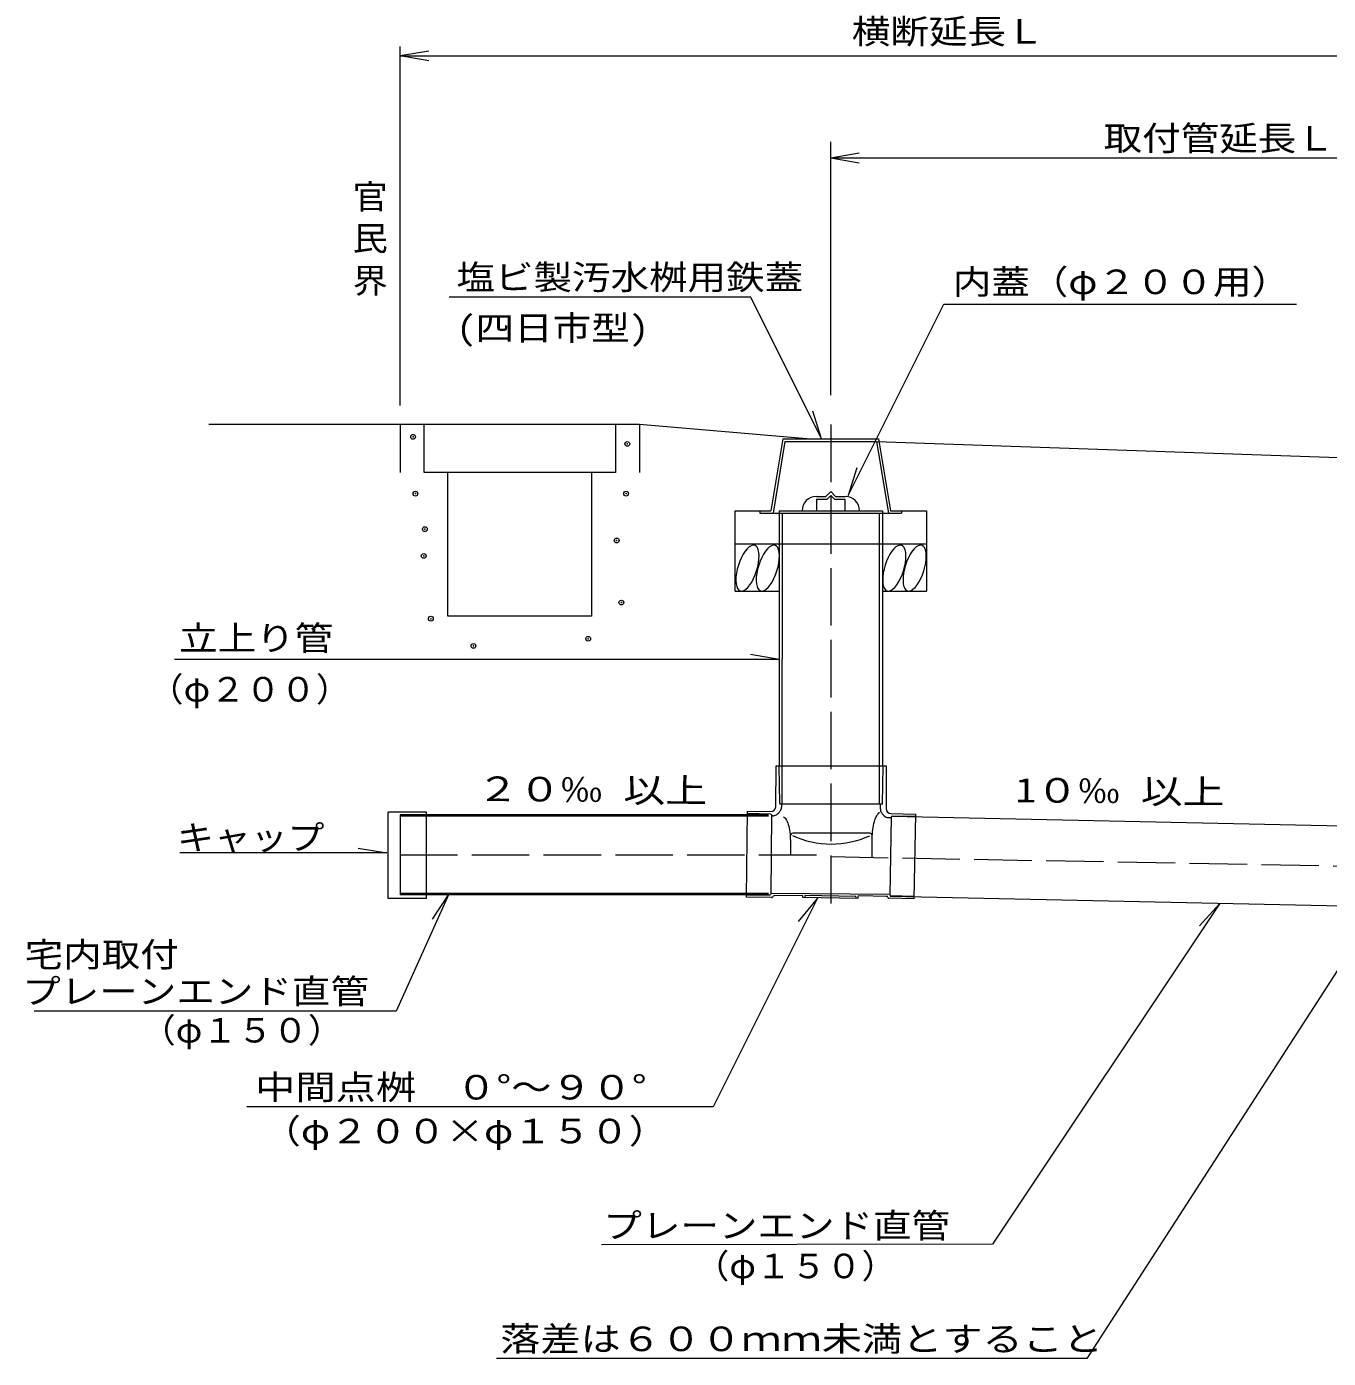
# Model space of a CAD drawing. Units: millimetres on the paper. Extents: x -390 to 406, y -282 to 282.
# Drawn here: x -43.3 to 92.7, y 48.1 to 187.2 of the extents above; entities that cross this region are included whole.
import ezdxf
from ezdxf.enums import TextEntityAlignment as Align

# ---------------------------------------------------------------- set-up
doc = ezdxf.new("R2010")
doc.units = ezdxf.units.MM
doc.header["$PDMODE"] = 32
doc.header["$PDSIZE"] = 0.5
doc.linetypes.add('DASHED', pattern=[7.5, 6, -1.5])
doc.layers.add('0-1__0-1__0-1_0', color=7, linetype='Continuous')
for name, color, linetype, lineweight in [('0-3__0-3__1-0_', 7, 'Continuous', 18), ('0-5__0-5_レイヤ1', 7, 'Continuous', 18), ('0-6__0-6_レイヤ3', 7, 'Continuous', 18), ('0-7__0-7_レイヤ4', 7, 'Continuous', 18)]:
    doc.layers.add(name, color=color, linetype=linetype, lineweight=lineweight)
doc.styles.add('ＭＳ ゴシック', font='')
doc.styles.get('ＭＳ ゴシック').set_extended_font_data('MS Gothic')

msp = doc.modelspace()

# ---------------------------------------------------------------- linework, layer by layer
at = {"layer": '0-3__0-3__1-0_'}
for p, q in [((-4.322, 147.645), (-4.322, 185.145)), ((-1.322, 184.645), (-4.322, 184.145)), ((-4.322, 184.145), (120.277, 184.145)), ((-1.322, 183.645), (-4.322, 184.145)), ((32.314, 158.95), (0.814, 158.95)), ((39.716, 144.145), (32.314, 158.95)), ((39.716, 144.145), (38.822, 147.052)), ((18.178, 145.645), (-4.322, 145.645)), ((-4.322, 145.645), (-4.322, 140.645)), ((20.678, 145.645), (20.678, 140.645)), ((35.678, 144.145), (34.428, 136.645)), ((35.894, 143.89), (34.644, 136.39)), ((35.894, 143.89), (45.462, 143.89)), ((45.462, 143.89), (46.712, 136.39)), ((45.462, 143.89), (120.277, 141.26)), ((15.678, 140.645), (0.678, 140.645)), ((43.394, 141.144), (42.499, 138.237)), ((39.178, 137.845), (40.303, 137.845)), ((39.178, 137.845), (39.178, 136.645)), ((41.054, 137.845), (42.178, 137.845)), ((42.162, 137.845), (42.162, 136.645)), ((30.678, 136.645), (34.428, 136.645)), ((30.678, 128.254), (30.678, 136.645)), ((33.278, 136.645), (33.278, 136.39)), ((33.278, 136.39), (35.278, 136.39)), ((35.278, 136.645), (35.278, 110.011)), ((35.278, 136.645), (46.078, 136.645)), ((35.278, 136.39), (46.078, 136.39)), ((35.603, 136.39), (35.573, 105.98)), ((45.753, 136.39), (45.753, 106.012)), ((46.078, 136.645), (46.078, 110.012)), ((46.078, 136.39), (48.078, 136.39)), ((46.928, 136.645), (50.678, 136.645)), ((48.078, 136.645), (48.078, 136.39)), ((50.678, 136.645), (50.678, 128.254)), ((50.678, 133.145), (45.678, 133.145)), ((30.678, 128.254), (35.278, 128.254)), ((46.078, 128.254), (50.678, 128.254)), ((35.278, 121.12), (-27.887, 121.12)), ((35.278, 121.12), (32.278, 121.62)), ((34.928, 105.709), (34.972, 110.011)), ((34.972, 110.011), (46.472, 110.013)), ((35.286, 109.963), (35.237, 110.012)), ((35.357, 106.054), (35.286, 109.963)), ((46.091, 106.062), (46.156, 109.961)), ((46.472, 110.013), (46.472, 105.517)), ((46.041, 106.013), (35.407, 106.005)), ((35.529, 105.981), (35.524, 105.686)), ((45.866, 105.489), (45.874, 105.988)), ((-1.572, 105.175), (-5.572, 105.175)), ((-4.322, 104.876), (-4.322, 96.526)), ((34.178, 104.876), (-4.322, 104.876)), ((34.178, 104.726), (-4.322, 104.726)), ((-1.572, 96.151), (-1.572, 105.175)), ((31.878, 96.276), (31.981, 105.258)), ((32.027, 105.026), (31.978, 105.077)), ((31.981, 105.258), (34.42, 105.218)), ((34.402, 104.949), (32.027, 105.026)), ((34.475, 104.873), (34.409, 96.603)), ((34.661, 104.788), (34.499, 104.791)), ((46.991, 104.584), (46.764, 104.586)), ((46.882, 96.503), (47.017, 104.664)), ((46.953, 105.009), (49.523, 104.966)), ((47.016, 104.746), (97.954, 103.635)), ((49.523, 104.966), (49.375, 96.118)), ((44.762, 102.96), (36.705, 102.953)), ((36.455, 102.2), (36.455, 100.701)), ((45.011, 102.581), (45.013, 102.706)), ((45.012, 100.437), (45.011, 102.581)), ((34.178, 96.676), (-4.322, 96.676)), ((34.178, 96.526), (-4.322, 96.526)), ((34.503, 96.232), (31.878, 96.276)), ((31.932, 96.506), (31.881, 96.457)), ((34.308, 96.505), (31.932, 96.506)), ((34.383, 96.711), (46.858, 96.585)), ((37.705, 96.446), (34.751, 96.428)), ((39.279, 96.171), (37.257, 93.748)), ((37.752, 96.245), (37.755, 96.395)), ((43.501, 96.15), (37.752, 96.245)), ((37.955, 96.392), (37.952, 96.242)), ((43.255, 96.354), (38.005, 96.441)), ((43.304, 96.303), (43.301, 96.153)), ((43.504, 96.3), (43.501, 96.15)), ((46.654, 96.363), (43.555, 96.415)), ((49.375, 96.118), (46.751, 96.162)), ((46.882, 96.397), (97.91, 95.284)), ((49.329, 96.349), (46.954, 96.427)), ((49.379, 96.299), (49.329, 96.349)), ((97.91, 95.284), (67.432, 48.109)), ((81.288, 95.601), (79.197, 93.271)), ((-4.722, 84.363), (-42.552, 84.363))]:
    msp.add_line(p, q, dxfattribs=at)
at = {"layer": '0-3__0-3__1-0_', "color": 1}
for p, q in [((40.678, 148.722), (40.678, 175.166)), ((40.678, 173.5), (43.633, 174.021)), ((40.678, 173.5), (120.277, 173.5)), ((40.678, 173.5), (43.633, 172.979))]:
    msp.add_line(p, q, dxfattribs=at)
at = {"layer": '0-3__0-3__1-0_', "linetype": 'DASHED'}
for p, q in [((40.678, 145.645), (40.678, 95.627)), ((-4.322, 100.701), (40.678, 100.701)), ((40.678, 100.517), (97.91, 99.459))]:
    msp.add_line(p, q, dxfattribs=at)
at = {"layer": '0-3__0-3__1-0_'}
for points in [[(42.499, 138.237), (52.499, 158.237), (89.34, 158.237)], [(38.178, 144.145), (20.678, 145.645), (18.178, 145.645), (18.178, 140.645), (15.678, 140.645), (15.678, 125.645), (0.678, 125.645), (0.678, 140.645), (-1.822, 140.645), (-1.822, 145.645), (-4.322, 145.645), (-9.322, 145.645), (-24.322, 145.645)], [(35.678, 144.145), (45.678, 144.145), (46.928, 136.645)], [(39.178, 138.145), (40.178, 138.145), (40.678, 138.645), (41.178, 138.145), (42.178, 138.145)], [(40.303, 137.845), (40.678, 138.221), (41.054, 137.845)], [(45.678, 133.145), (35.678, 133.145), (30.678, 133.145)], [(-1.572, 96.151), (-5.572, 96.151), (-5.572, 105.175)], [(35.75, 104.667), (35.829, 104.607), (35.905, 104.528), (35.979, 104.429), (36.049, 104.313), (36.115, 104.179), (36.176, 104.029), (36.232, 103.864), (36.282, 103.686), (36.327, 103.495), (36.365, 103.293), (36.397, 103.081), (36.422, 102.862), (36.441, 102.637), (36.452, 102.407), (36.456, 102.174), (36.456, 102.165)], [(45.013, 102.661), (45.024, 102.893), (45.043, 103.123), (45.068, 103.348), (45.1, 103.566), (45.139, 103.777), (45.184, 103.978), (45.234, 104.168), (45.291, 104.345), (45.352, 104.509), (45.418, 104.657), (45.488, 104.789), (45.562, 104.904), (45.638, 105.001), (45.717, 105.079), (45.798, 105.137), (45.802, 105.139)], [(47.092, 104.738), (49.469, 104.737), (49.52, 104.786)], [(39.279, 96.171), (28.382, 74.377), (-20.342, 74.377)], [(-0.939, 93.995), (0.747, 96.526), (-4.722, 84.363)], [(81.288, 95.601), (57.567, 60.041), (16.734, 59.98)]]:
    msp.add_lwpolyline(points, dxfattribs=at)
for points in [[(32.726, 133.038), (32.549, 133.054), (32.354, 132.997), (32.149, 132.868), (31.937, 132.673), (31.727, 132.416), (31.525, 132.105), (31.336, 131.75), (31.167, 131.362), (31.022, 130.953), (30.906, 130.534), (30.823, 130.119), (30.775, 129.72), (30.763, 129.35), (30.788, 129.019), (30.85, 128.738), (30.945, 128.514), (31.072, 128.356), (31.226, 128.268), (31.403, 128.252), (31.598, 128.309), (31.804, 128.438), (32.015, 128.633), (32.225, 128.89), (32.427, 129.201), (32.616, 129.555), (32.785, 129.943), (32.93, 130.353), (33.046, 130.772), (33.129, 131.187), (33.177, 131.586), (33.189, 131.956), (33.164, 132.287), (33.102, 132.568), (33.007, 132.791), (32.88, 132.949)], [(34.851, 133.038), (34.674, 133.054), (34.479, 132.997), (34.273, 132.868), (34.062, 132.673), (33.852, 132.416), (33.65, 132.105), (33.461, 131.75), (33.292, 131.362), (33.147, 130.953), (33.031, 130.534), (32.948, 130.119), (32.9, 129.72), (32.888, 129.35), (32.913, 129.019), (32.975, 128.738), (33.07, 128.514), (33.197, 128.356), (33.351, 128.268), (33.528, 128.252), (33.723, 128.309), (33.928, 128.438), (34.14, 128.633), (34.35, 128.89), (34.552, 129.201), (34.741, 129.555), (34.91, 129.943), (35.055, 130.353), (35.171, 130.772), (35.254, 131.187), (35.302, 131.586), (35.314, 131.956), (35.289, 132.287), (35.227, 132.568), (35.132, 132.791), (35.005, 132.949)], [(48.068, 133.038), (47.891, 133.054), (47.697, 132.997), (47.491, 132.868), (47.28, 132.673), (47.07, 132.416), (46.867, 132.105), (46.679, 131.75), (46.509, 131.362), (46.365, 130.953), (46.249, 130.534), (46.166, 130.119), (46.117, 129.72), (46.106, 129.35), (46.131, 129.019), (46.192, 128.738), (46.288, 128.514), (46.414, 128.356), (46.569, 128.268), (46.746, 128.252), (46.94, 128.309), (47.146, 128.438), (47.357, 128.633), (47.567, 128.89), (47.77, 129.201), (47.958, 129.555), (48.128, 129.943), (48.272, 130.353), (48.388, 130.772), (48.471, 131.187), (48.52, 131.586), (48.531, 131.956), (48.506, 132.287), (48.445, 132.568), (48.35, 132.791), (48.223, 132.949)], [(50.193, 133.038), (50.016, 133.054), (49.822, 132.997), (49.616, 132.868), (49.405, 132.673), (49.195, 132.416), (48.992, 132.105), (48.804, 131.75), (48.634, 131.362), (48.49, 130.953), (48.374, 130.534), (48.291, 130.119), (48.242, 129.72), (48.231, 129.35), (48.256, 129.019), (48.317, 128.738), (48.413, 128.514), (48.539, 128.356), (48.694, 128.268), (48.871, 128.252), (49.065, 128.309), (49.271, 128.438), (49.482, 128.633), (49.692, 128.89), (49.895, 129.201), (50.083, 129.555), (50.253, 129.943), (50.397, 130.353), (50.513, 130.772), (50.596, 131.187), (50.645, 131.586), (50.656, 131.956), (50.631, 132.287), (50.57, 132.568), (50.474, 132.791), (50.348, 132.949)]]:
    msp.add_lwpolyline(points, close=True, dxfattribs=at)
for centre, radius, start, end in [((39.178, 136.645), 1.5, 90, 180), ((42.178, 136.645), 1.5, 0, 90), ((35.407, 106.055), 0.05, 181.0524, 270.04694), ((35.548, 105.981), 0.025, 359.04694, 90.04694), ((45.899, 105.987), 0.025, 90.04694, 179.04694), ((46.041, 106.063), 0.05, 270.04694, 359.04694), ((34.4, 104.874), 0.075, 359.04694, 88.13029), ((34.428, 105.718), 0.5, 269.04694, 359.04694), ((34.499, 104.816), 0.025, 179.04694, 269.04694), ((34.609, 105.538), 0.75, 269.04694, 300.75022), ((34.353, 105.968), 1.25, 300.75022, 327.34367), ((34.774, 105.698), 0.75, 327.34367, 359.04694), ((46.616, 105.501), 0.75, 179.04694, 210.75022), ((47.046, 105.757), 1.25, 210.75022, 237.34367), ((46.776, 105.336), 0.75, 237.34367, 269.04694), ((46.972, 105.509), 0.5, 179.04694, 269.04694), ((46.991, 104.609), 0.025, 269.04694, 359.04694), ((47.092, 104.663), 0.075, 89.9636, 179.04694), ((36.705, 102.703), 0.25, 90.04694, 179.04491), ((44.763, 102.71), 0.25, 359.04694, 90.04694), ((40.731, 111.548), 9.717, 245.3207, 294.49616), ((34.308, 96.58), 0.075, 269.9636, 359.04694), ((34.408, 96.578), 0.025, 89.04694, 179.04694), ((34.504, 96.332), 0.1, 269.04694, 347.50999), ((34.748, 96.278), 0.15, 89.04694, 167.50999), ((37.705, 96.396), 0.05, 359.04694, 89.04694), ((38.005, 96.391), 0.05, 89.04694, 179.04694), ((43.254, 96.304), 0.05, 359.04694, 89.04694), ((43.554, 96.299), 0.05, 89.04694, 179.04694), ((46.507, 96.216), 0.15, 10.58391, 89.04696), ((46.753, 96.261), 0.1, 190.5839, 269.04694), ((46.858, 96.56), 0.025, 359.04694, 89.04694), ((46.957, 96.502), 0.075, 179.04694, 268.13029)]:
    msp.add_arc(centre, radius, start, end, dxfattribs=at)
for p in [(-2.966, 144.367), (19.42, 143.625), (-2.718, 138.431), (19.296, 138.431), (-1.729, 134.721), (18.307, 133.535), (-1.852, 131.927), (18.801, 127.053), (-1.11, 125.372), (3.342, 122.528), (15.339, 123.27)]:
    msp.add_point(p, dxfattribs=at)
at = {"layer": '0-5__0-5_レイヤ1'}
msp.add_line((67.432, 48.109), (5.764, 48.109), dxfattribs=at)
at = {"layer": '0-6__0-6_レイヤ3'}
msp.add_lwpolyline([(-8.694, 101.414), (-5.694, 100.914), (-27.326, 100.914)], dxfattribs=at)

# ---------------------------------------------------------------- texts
at = {"layer": '0-1__0-1__0-1_0', "style": 'ＭＳ ゴシック', "width": 1.15}
for s, p in [('塩ビ製汚水桝用鉄蓋', (1.564, 158.983)), ('(四日市型)', (1.564, 153.679))]:
    msp.add_text(s, height=2.566, dxfattribs=at).set_placement(p, align=Align.BOTTOM_LEFT)
at = {"layer": '0-3__0-3__1-0_', "style": 'ＭＳ ゴシック'}
for s, width, p in [('横断延長Ｌ', 1.15, (42.881, 184.656)), ('官', 1.05, (-9.28, 167.393)), ('民', 1.05, (-9.28, 163.055)), ('界', 1.05, (-9.28, 158.622)), ('内蓋（φ２００用）', 1.15, (53.425, 158.501)), ('立上り管', 1.15, (-27.415, 121.288)), ('（φ２００）', 1.05, (-30.618, 115.944)), ('キャップ', 1.1, (-27.626, 100.458)), ('宅内取付', 1.15, (-43.553, 88.237)), ('プレーンエンド直管', 1.15, (-43.804, 84.396)), ('（φ１５０）', 1.05, (-31.44, 80.33)), ('（φ２００×φ１５０）', 1.15, (-18.714, 69.796)), ('プレーンエンド直管', 1.15, (16.92, 59.924)), ('（φ１５０）', 1.05, (26.404, 55.708)), ('落差は６００ｍｍ未満とすること', 1.2, (6.132, 48.094))]:
    msp.add_text(s, height=2.566, dxfattribs=dict(at, width=width)).set_placement(p, align=Align.BOTTOM_LEFT)
at = {"layer": '0-3__0-3__1-0_', "color": 1, "style": 'ＭＳ ゴシック'}
for s, width, p in [('取付管延長Ｌ', 1.15, (69.19, 173.5)), ('中間点桝\u3000０°～９０°', 1.2, (-19.457, 74.377))]:
    msp.add_text(s, height=2.566, dxfattribs=dict(at, width=width)).set_placement(p, align=Align.BOTTOM_LEFT)
at = {"layer": '0-7__0-7_レイヤ4', "style": 'ＭＳ ゴシック', "width": 1.25}
for s, p in [('２０‰ 以上', (3.692, 105.566)), ('1０‰ 以上', (59.952, 105.423))]:
    msp.add_text(s, height=2.566, rotation=359.5, dxfattribs=at).set_placement(p, align=Align.BOTTOM_LEFT)

doc.saveas('drawing.dxf')
